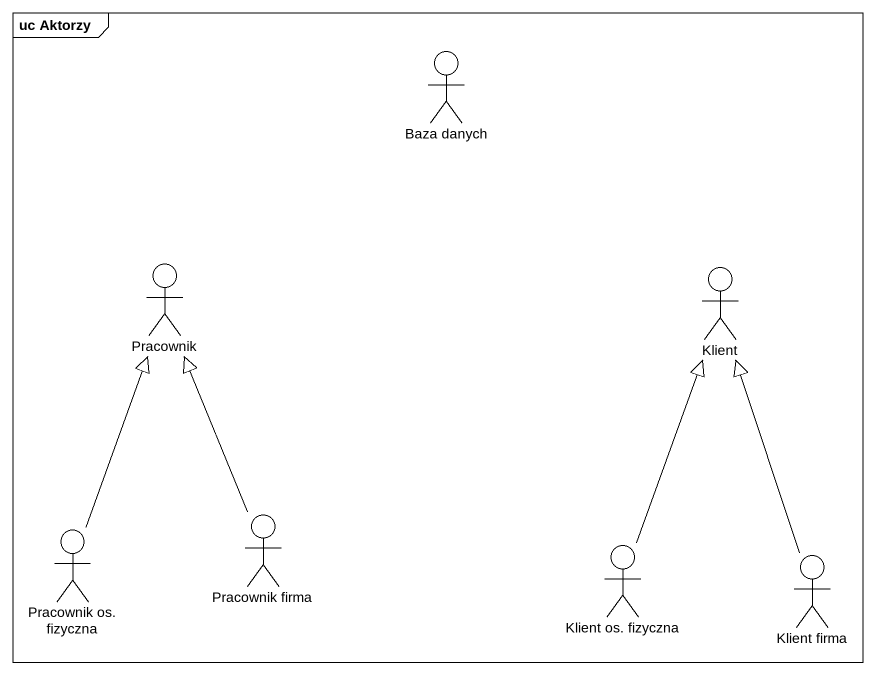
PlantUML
@startuml
mainframe uc Aktorzy
actor "Baza danych" as Baza_danych
actor Pracownik
actor Klient
actor "Pracownik os. fizyczna" as Pracownik_os_fizyczna
actor "Pracownik firma" as Pracownik_firma
actor "Klient os. fizyczna" as Klient_os_fizyczna
actor "Klient firma" as Klient_firma
Pracownik_os_fizyczna -up-|> Pracownik
Pracownik_firma -up-|> Pracownik
Klient_os_fizyczna -up-|> Klient
Klient_firma -up-|> Klient
@enduml
